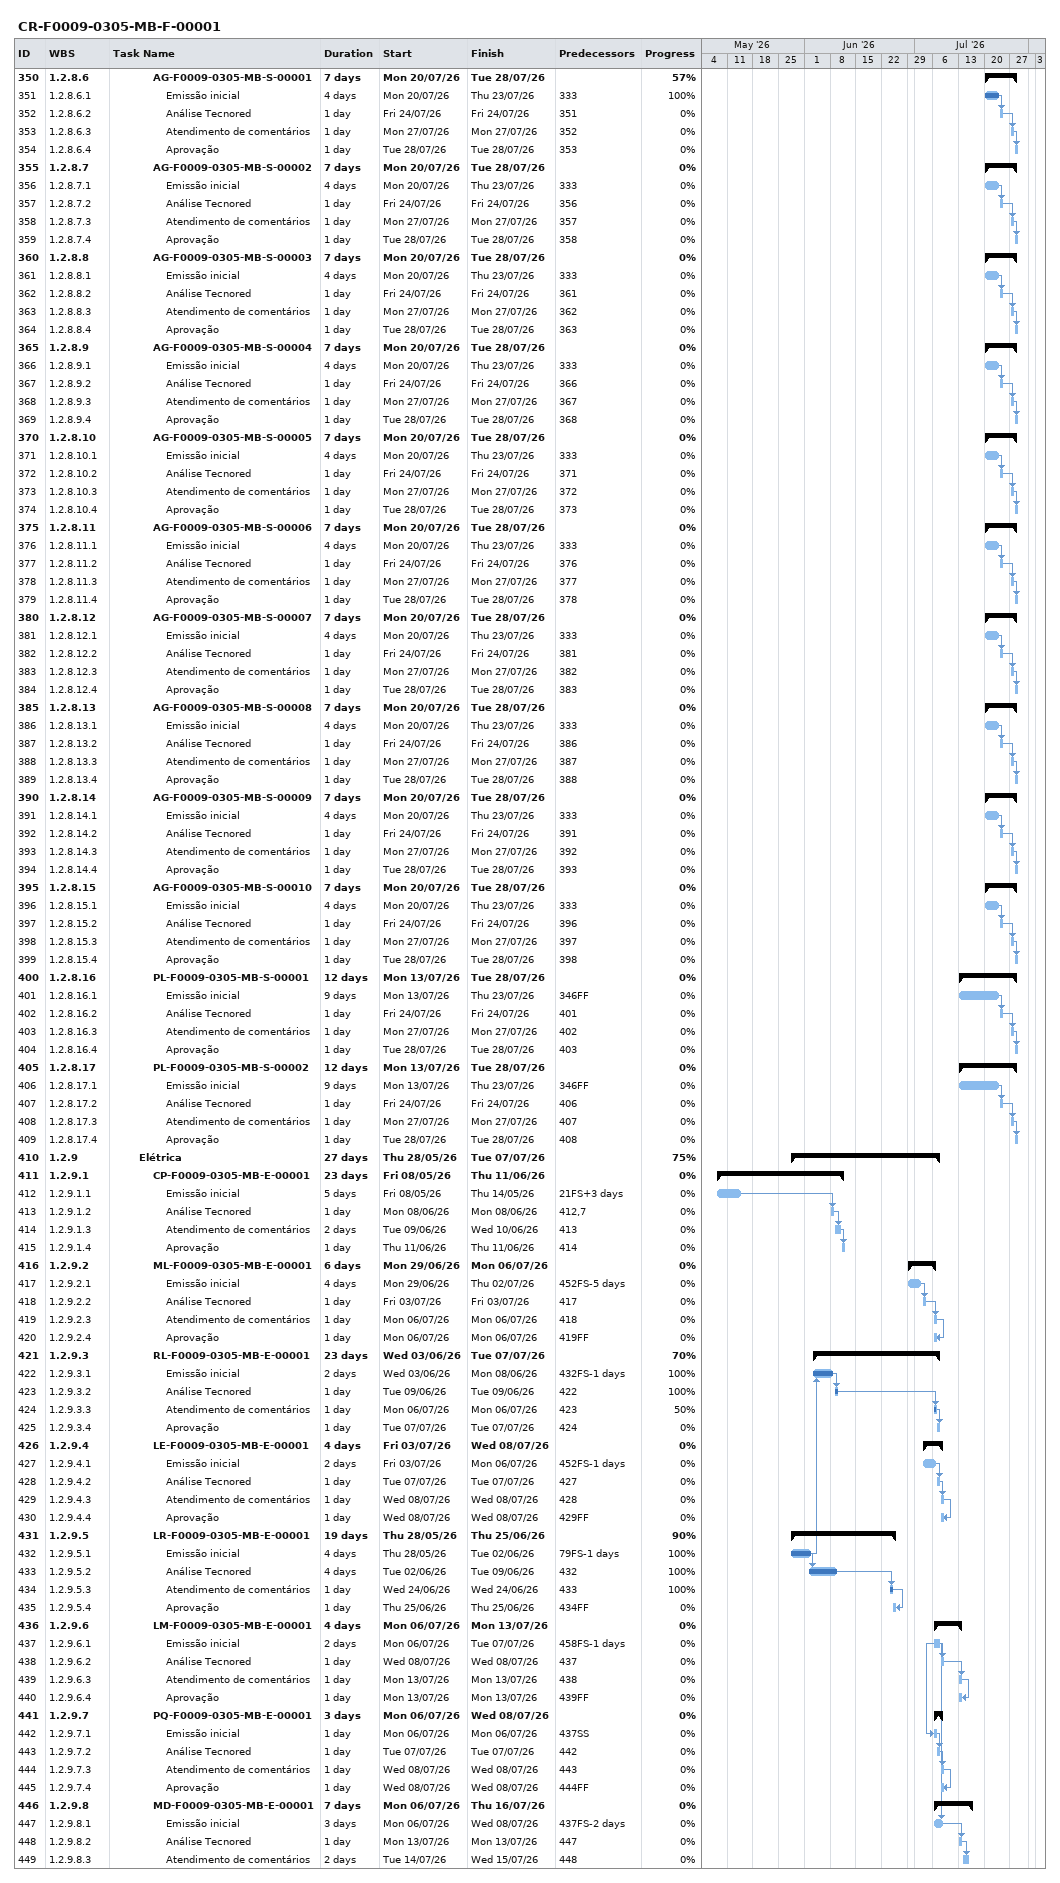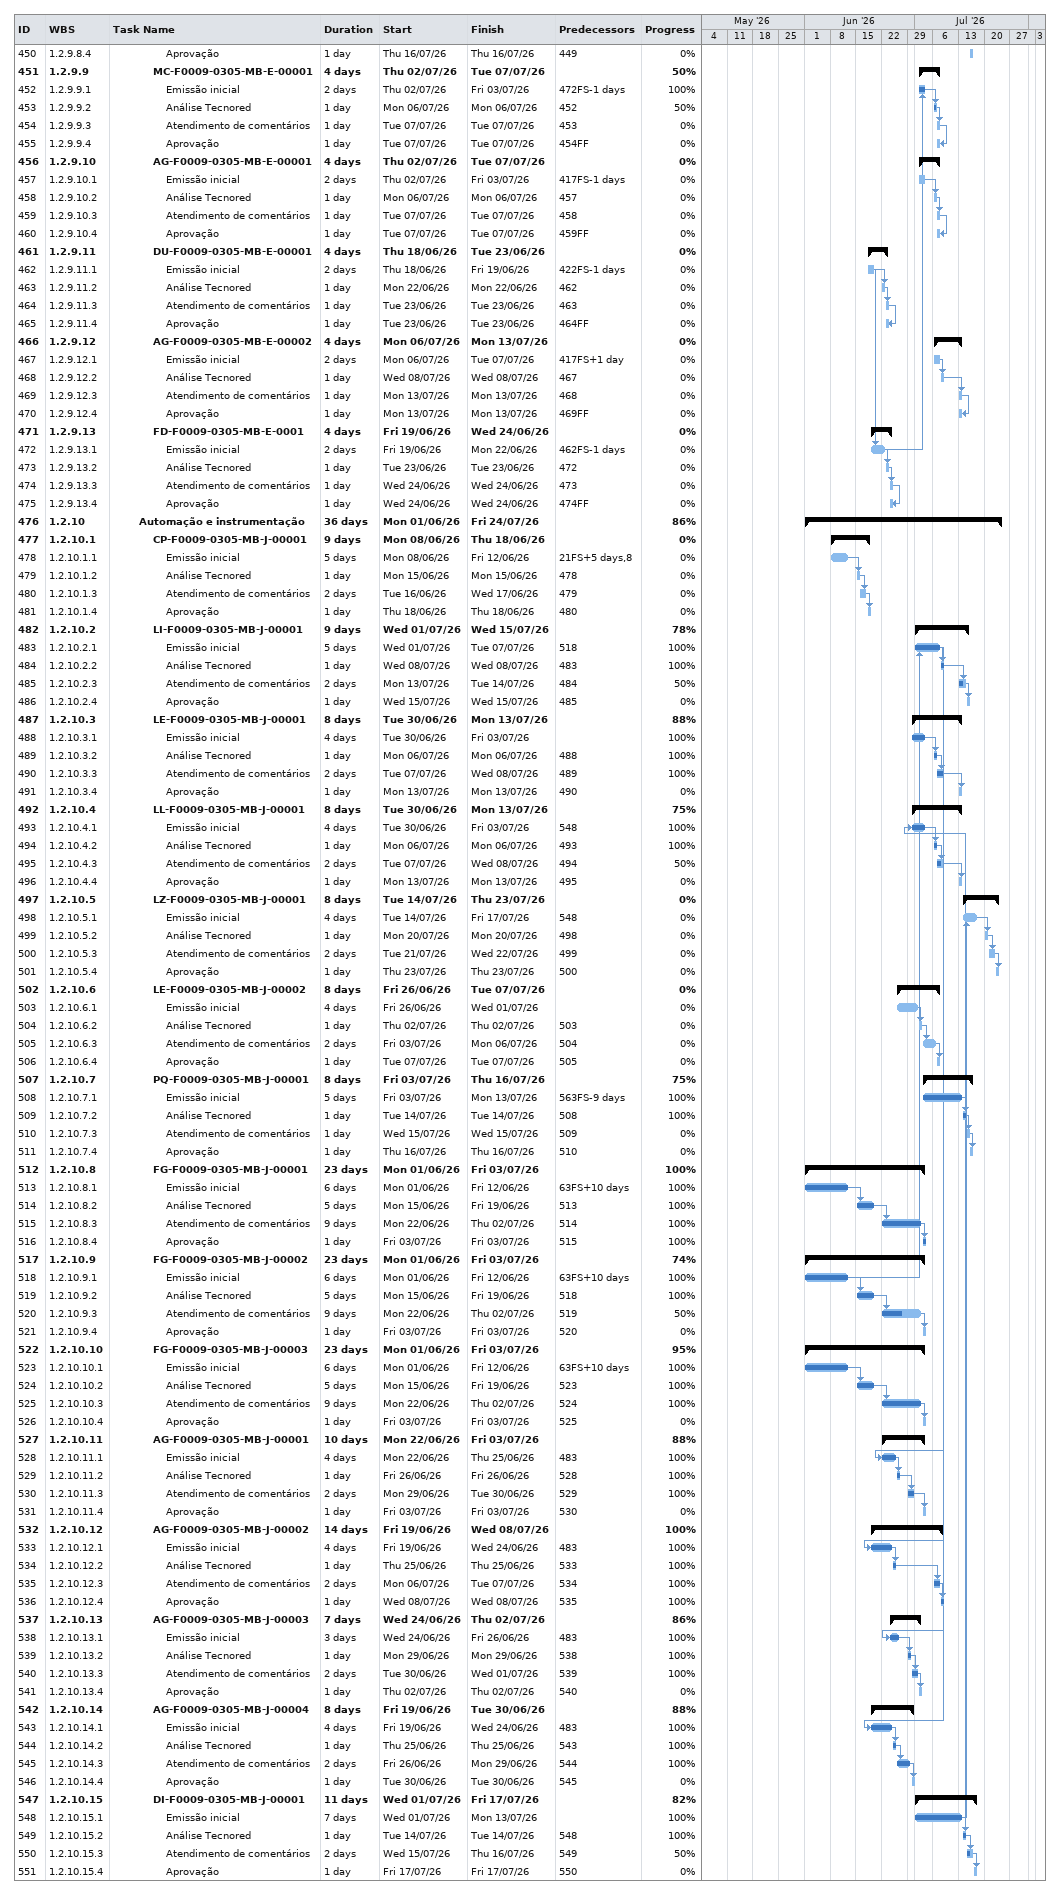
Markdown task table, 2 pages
CR-F0009-0305-MB-F-00001

| ID | WBS | Task | Duration | Start | Finish | Predecessors | % complete |
|---|---|---|---|---|---|---|---|
| 350 | 1.2.8.6 | **AG-F0009-0305-MB-S-00001** | 7d | 2026-07-20 | 2026-07-28 |  | 57 |
| 351 | 1.2.8.6.1 | Emissão inicial | 4d | 2026-07-20 | 2026-07-23 | 333 | 100 |
| 352 | 1.2.8.6.2 | Análise Tecnored | 1d | 2026-07-24 | 2026-07-24 | 351 | 0 |
| 353 | 1.2.8.6.3 | Atendimento de comentários | 1d | 2026-07-27 | 2026-07-27 | 352 | 0 |
| 354 | 1.2.8.6.4 | Aprovação | 1d | 2026-07-28 | 2026-07-28 | 353 | 0 |
| 355 | 1.2.8.7 | **AG-F0009-0305-MB-S-00002** | 7d | 2026-07-20 | 2026-07-28 |  | 0 |
| 356 | 1.2.8.7.1 | Emissão inicial | 4d | 2026-07-20 | 2026-07-23 | 333 | 0 |
| 357 | 1.2.8.7.2 | Análise Tecnored | 1d | 2026-07-24 | 2026-07-24 | 356 | 0 |
| 358 | 1.2.8.7.3 | Atendimento de comentários | 1d | 2026-07-27 | 2026-07-27 | 357 | 0 |
| 359 | 1.2.8.7.4 | Aprovação | 1d | 2026-07-28 | 2026-07-28 | 358 | 0 |
| 360 | 1.2.8.8 | **AG-F0009-0305-MB-S-00003** | 7d | 2026-07-20 | 2026-07-28 |  | 0 |
| 361 | 1.2.8.8.1 | Emissão inicial | 4d | 2026-07-20 | 2026-07-23 | 333 | 0 |
| 362 | 1.2.8.8.2 | Análise Tecnored | 1d | 2026-07-24 | 2026-07-24 | 361 | 0 |
| 363 | 1.2.8.8.3 | Atendimento de comentários | 1d | 2026-07-27 | 2026-07-27 | 362 | 0 |
| 364 | 1.2.8.8.4 | Aprovação | 1d | 2026-07-28 | 2026-07-28 | 363 | 0 |
| 365 | 1.2.8.9 | **AG-F0009-0305-MB-S-00004** | 7d | 2026-07-20 | 2026-07-28 |  | 0 |
| 366 | 1.2.8.9.1 | Emissão inicial | 4d | 2026-07-20 | 2026-07-23 | 333 | 0 |
| 367 | 1.2.8.9.2 | Análise Tecnored | 1d | 2026-07-24 | 2026-07-24 | 366 | 0 |
| 368 | 1.2.8.9.3 | Atendimento de comentários | 1d | 2026-07-27 | 2026-07-27 | 367 | 0 |
| 369 | 1.2.8.9.4 | Aprovação | 1d | 2026-07-28 | 2026-07-28 | 368 | 0 |
| 370 | 1.2.8.10 | **AG-F0009-0305-MB-S-00005** | 7d | 2026-07-20 | 2026-07-28 |  | 0 |
| 371 | 1.2.8.10.1 | Emissão inicial | 4d | 2026-07-20 | 2026-07-23 | 333 | 0 |
| 372 | 1.2.8.10.2 | Análise Tecnored | 1d | 2026-07-24 | 2026-07-24 | 371 | 0 |
| 373 | 1.2.8.10.3 | Atendimento de comentários | 1d | 2026-07-27 | 2026-07-27 | 372 | 0 |
| 374 | 1.2.8.10.4 | Aprovação | 1d | 2026-07-28 | 2026-07-28 | 373 | 0 |
| 375 | 1.2.8.11 | **AG-F0009-0305-MB-S-00006** | 7d | 2026-07-20 | 2026-07-28 |  | 0 |
| 376 | 1.2.8.11.1 | Emissão inicial | 4d | 2026-07-20 | 2026-07-23 | 333 | 0 |
| 377 | 1.2.8.11.2 | Análise Tecnored | 1d | 2026-07-24 | 2026-07-24 | 376 | 0 |
| 378 | 1.2.8.11.3 | Atendimento de comentários | 1d | 2026-07-27 | 2026-07-27 | 377 | 0 |
| 379 | 1.2.8.11.4 | Aprovação | 1d | 2026-07-28 | 2026-07-28 | 378 | 0 |
| 380 | 1.2.8.12 | **AG-F0009-0305-MB-S-00007** | 7d | 2026-07-20 | 2026-07-28 |  | 0 |
| 381 | 1.2.8.12.1 | Emissão inicial | 4d | 2026-07-20 | 2026-07-23 | 333 | 0 |
| 382 | 1.2.8.12.2 | Análise Tecnored | 1d | 2026-07-24 | 2026-07-24 | 381 | 0 |
| 383 | 1.2.8.12.3 | Atendimento de comentários | 1d | 2026-07-27 | 2026-07-27 | 382 | 0 |
| 384 | 1.2.8.12.4 | Aprovação | 1d | 2026-07-28 | 2026-07-28 | 383 | 0 |
| 385 | 1.2.8.13 | **AG-F0009-0305-MB-S-00008** | 7d | 2026-07-20 | 2026-07-28 |  | 0 |
| 386 | 1.2.8.13.1 | Emissão inicial | 4d | 2026-07-20 | 2026-07-23 | 333 | 0 |
| 387 | 1.2.8.13.2 | Análise Tecnored | 1d | 2026-07-24 | 2026-07-24 | 386 | 0 |
| 388 | 1.2.8.13.3 | Atendimento de comentários | 1d | 2026-07-27 | 2026-07-27 | 387 | 0 |
| 389 | 1.2.8.13.4 | Aprovação | 1d | 2026-07-28 | 2026-07-28 | 388 | 0 |
| 390 | 1.2.8.14 | **AG-F0009-0305-MB-S-00009** | 7d | 2026-07-20 | 2026-07-28 |  | 0 |
| 391 | 1.2.8.14.1 | Emissão inicial | 4d | 2026-07-20 | 2026-07-23 | 333 | 0 |
| 392 | 1.2.8.14.2 | Análise Tecnored | 1d | 2026-07-24 | 2026-07-24 | 391 | 0 |
| 393 | 1.2.8.14.3 | Atendimento de comentários | 1d | 2026-07-27 | 2026-07-27 | 392 | 0 |
| 394 | 1.2.8.14.4 | Aprovação | 1d | 2026-07-28 | 2026-07-28 | 393 | 0 |
| 395 | 1.2.8.15 | **AG-F0009-0305-MB-S-00010** | 7d | 2026-07-20 | 2026-07-28 |  | 0 |
| 396 | 1.2.8.15.1 | Emissão inicial | 4d | 2026-07-20 | 2026-07-23 | 333 | 0 |
| 397 | 1.2.8.15.2 | Análise Tecnored | 1d | 2026-07-24 | 2026-07-24 | 396 | 0 |
| 398 | 1.2.8.15.3 | Atendimento de comentários | 1d | 2026-07-27 | 2026-07-27 | 397 | 0 |
| 399 | 1.2.8.15.4 | Aprovação | 1d | 2026-07-28 | 2026-07-28 | 398 | 0 |
| 400 | 1.2.8.16 | **PL-F0009-0305-MB-S-00001** | 12d | 2026-07-13 | 2026-07-28 |  | 0 |
| 401 | 1.2.8.16.1 | Emissão inicial | 9d | 2026-07-13 | 2026-07-23 | 346FF | 0 |
| 402 | 1.2.8.16.2 | Análise Tecnored | 1d | 2026-07-24 | 2026-07-24 | 401 | 0 |
| 403 | 1.2.8.16.3 | Atendimento de comentários | 1d | 2026-07-27 | 2026-07-27 | 402 | 0 |
| 404 | 1.2.8.16.4 | Aprovação | 1d | 2026-07-28 | 2026-07-28 | 403 | 0 |
| 405 | 1.2.8.17 | **PL-F0009-0305-MB-S-00002** | 12d | 2026-07-13 | 2026-07-28 |  | 0 |
| 406 | 1.2.8.17.1 | Emissão inicial | 9d | 2026-07-13 | 2026-07-23 | 346FF | 0 |
| 407 | 1.2.8.17.2 | Análise Tecnored | 1d | 2026-07-24 | 2026-07-24 | 406 | 0 |
| 408 | 1.2.8.17.3 | Atendimento de comentários | 1d | 2026-07-27 | 2026-07-27 | 407 | 0 |
| 409 | 1.2.8.17.4 | Aprovação | 1d | 2026-07-28 | 2026-07-28 | 408 | 0 |
| 410 | 1.2.9 | **Elétrica** | 27d | 2026-05-28 | 2026-07-07 |  | 75 |
| 411 | 1.2.9.1 | **CP-F0009-0305-MB-E-00001** | 23d | 2026-05-08 | 2026-06-11 |  | 0 |
| 412 | 1.2.9.1.1 | Emissão inicial | 5d | 2026-05-08 | 2026-05-14 | 21FS+3d | 0 |
| 413 | 1.2.9.1.2 | Análise Tecnored | 1d | 2026-06-08 | 2026-06-08 | 412, 7 | 0 |
| 414 | 1.2.9.1.3 | Atendimento de comentários | 2d | 2026-06-09 | 2026-06-10 | 413 | 0 |
| 415 | 1.2.9.1.4 | Aprovação | 1d | 2026-06-11 | 2026-06-11 | 414 | 0 |
| 416 | 1.2.9.2 | **ML-F0009-0305-MB-E-00001** | 6d | 2026-06-29 | 2026-07-06 |  | 0 |
| 417 | 1.2.9.2.1 | Emissão inicial | 4d | 2026-06-29 | 2026-07-02 | 452FS-5d | 0 |
| 418 | 1.2.9.2.2 | Análise Tecnored | 1d | 2026-07-03 | 2026-07-03 | 417 | 0 |
| 419 | 1.2.9.2.3 | Atendimento de comentários | 1d | 2026-07-06 | 2026-07-06 | 418 | 0 |
| 420 | 1.2.9.2.4 | Aprovação | 1d | 2026-07-06 | 2026-07-06 | 419FF | 0 |
| 421 | 1.2.9.3 | **RL-F0009-0305-MB-E-00001** | 23d | 2026-06-03 | 2026-07-07 |  | 70 |
| 422 | 1.2.9.3.1 | Emissão inicial | 2d | 2026-06-03 | 2026-06-08 | 432FS-1d | 100 |
| 423 | 1.2.9.3.2 | Análise Tecnored | 1d | 2026-06-09 | 2026-06-09 | 422 | 100 |
| 424 | 1.2.9.3.3 | Atendimento de comentários | 1d | 2026-07-06 | 2026-07-06 | 423 | 50 |
| 425 | 1.2.9.3.4 | Aprovação | 1d | 2026-07-07 | 2026-07-07 | 424 | 0 |
| 426 | 1.2.9.4 | **LE-F0009-0305-MB-E-00001** | 4d | 2026-07-03 | 2026-07-08 |  | 0 |
| 427 | 1.2.9.4.1 | Emissão inicial | 2d | 2026-07-03 | 2026-07-06 | 452FS-1d | 0 |
| 428 | 1.2.9.4.2 | Análise Tecnored | 1d | 2026-07-07 | 2026-07-07 | 427 | 0 |
| 429 | 1.2.9.4.3 | Atendimento de comentários | 1d | 2026-07-08 | 2026-07-08 | 428 | 0 |
| 430 | 1.2.9.4.4 | Aprovação | 1d | 2026-07-08 | 2026-07-08 | 429FF | 0 |
| 431 | 1.2.9.5 | **LR-F0009-0305-MB-E-00001** | 19d | 2026-05-28 | 2026-06-25 |  | 90 |
| 432 | 1.2.9.5.1 | Emissão inicial | 4d | 2026-05-28 | 2026-06-02 | 79FS-1d | 100 |
| 433 | 1.2.9.5.2 | Análise Tecnored | 4d | 2026-06-02 | 2026-06-09 | 432 | 100 |
| 434 | 1.2.9.5.3 | Atendimento de comentários | 1d | 2026-06-24 | 2026-06-24 | 433 | 100 |
| 435 | 1.2.9.5.4 | Aprovação | 1d | 2026-06-25 | 2026-06-25 | 434FF | 0 |
| 436 | 1.2.9.6 | **LM-F0009-0305-MB-E-00001** | 4d | 2026-07-06 | 2026-07-13 |  | 0 |
| 437 | 1.2.9.6.1 | Emissão inicial | 2d | 2026-07-06 | 2026-07-07 | 458FS-1d | 0 |
| 438 | 1.2.9.6.2 | Análise Tecnored | 1d | 2026-07-08 | 2026-07-08 | 437 | 0 |
| 439 | 1.2.9.6.3 | Atendimento de comentários | 1d | 2026-07-13 | 2026-07-13 | 438 | 0 |
| 440 | 1.2.9.6.4 | Aprovação | 1d | 2026-07-13 | 2026-07-13 | 439FF | 0 |
| 441 | 1.2.9.7 | **PQ-F0009-0305-MB-E-00001** | 3d | 2026-07-06 | 2026-07-08 |  | 0 |
| 442 | 1.2.9.7.1 | Emissão inicial | 1d | 2026-07-06 | 2026-07-06 | 437SS | 0 |
| 443 | 1.2.9.7.2 | Análise Tecnored | 1d | 2026-07-07 | 2026-07-07 | 442 | 0 |
| 444 | 1.2.9.7.3 | Atendimento de comentários | 1d | 2026-07-08 | 2026-07-08 | 443 | 0 |
| 445 | 1.2.9.7.4 | Aprovação | 1d | 2026-07-08 | 2026-07-08 | 444FF | 0 |
| 446 | 1.2.9.8 | **MD-F0009-0305-MB-E-00001** | 7d | 2026-07-06 | 2026-07-16 |  | 0 |
| 447 | 1.2.9.8.1 | Emissão inicial | 3d | 2026-07-06 | 2026-07-08 | 437FS-2d | 0 |
| 448 | 1.2.9.8.2 | Análise Tecnored | 1d | 2026-07-13 | 2026-07-13 | 447 | 0 |
| 449 | 1.2.9.8.3 | Atendimento de comentários | 2d | 2026-07-14 | 2026-07-15 | 448 | 0 |
| 450 | 1.2.9.8.4 | Aprovação | 1d | 2026-07-16 | 2026-07-16 | 449 | 0 |
| 451 | 1.2.9.9 | **MC-F0009-0305-MB-E-00001** | 4d | 2026-07-02 | 2026-07-07 |  | 50 |
| 452 | 1.2.9.9.1 | Emissão inicial | 2d | 2026-07-02 | 2026-07-03 | 472FS-1d | 100 |
| 453 | 1.2.9.9.2 | Análise Tecnored | 1d | 2026-07-06 | 2026-07-06 | 452 | 50 |
| 454 | 1.2.9.9.3 | Atendimento de comentários | 1d | 2026-07-07 | 2026-07-07 | 453 | 0 |
| 455 | 1.2.9.9.4 | Aprovação | 1d | 2026-07-07 | 2026-07-07 | 454FF | 0 |
| 456 | 1.2.9.10 | **AG-F0009-0305-MB-E-00001** | 4d | 2026-07-02 | 2026-07-07 |  | 0 |
| 457 | 1.2.9.10.1 | Emissão inicial | 2d | 2026-07-02 | 2026-07-03 | 417FS-1d | 0 |
| 458 | 1.2.9.10.2 | Análise Tecnored | 1d | 2026-07-06 | 2026-07-06 | 457 | 0 |
| 459 | 1.2.9.10.3 | Atendimento de comentários | 1d | 2026-07-07 | 2026-07-07 | 458 | 0 |
| 460 | 1.2.9.10.4 | Aprovação | 1d | 2026-07-07 | 2026-07-07 | 459FF | 0 |
| 461 | 1.2.9.11 | **DU-F0009-0305-MB-E-00001** | 4d | 2026-06-18 | 2026-06-23 |  | 0 |
| 462 | 1.2.9.11.1 | Emissão inicial | 2d | 2026-06-18 | 2026-06-19 | 422FS-1d | 0 |
| 463 | 1.2.9.11.2 | Análise Tecnored | 1d | 2026-06-22 | 2026-06-22 | 462 | 0 |
| 464 | 1.2.9.11.3 | Atendimento de comentários | 1d | 2026-06-23 | 2026-06-23 | 463 | 0 |
| 465 | 1.2.9.11.4 | Aprovação | 1d | 2026-06-23 | 2026-06-23 | 464FF | 0 |
| 466 | 1.2.9.12 | **AG-F0009-0305-MB-E-00002** | 4d | 2026-07-06 | 2026-07-13 |  | 0 |
| 467 | 1.2.9.12.1 | Emissão inicial | 2d | 2026-07-06 | 2026-07-07 | 417FS+1d | 0 |
| 468 | 1.2.9.12.2 | Análise Tecnored | 1d | 2026-07-08 | 2026-07-08 | 467 | 0 |
| 469 | 1.2.9.12.3 | Atendimento de comentários | 1d | 2026-07-13 | 2026-07-13 | 468 | 0 |
| 470 | 1.2.9.12.4 | Aprovação | 1d | 2026-07-13 | 2026-07-13 | 469FF | 0 |
| 471 | 1.2.9.13 | **FD-F0009-0305-MB-E-0001** | 4d | 2026-06-19 | 2026-06-24 |  | 0 |
| 472 | 1.2.9.13.1 | Emissão inicial | 2d | 2026-06-19 | 2026-06-22 | 462FS-1d | 0 |
| 473 | 1.2.9.13.2 | Análise Tecnored | 1d | 2026-06-23 | 2026-06-23 | 472 | 0 |
| 474 | 1.2.9.13.3 | Atendimento de comentários | 1d | 2026-06-24 | 2026-06-24 | 473 | 0 |
| 475 | 1.2.9.13.4 | Aprovação | 1d | 2026-06-24 | 2026-06-24 | 474FF | 0 |
| 476 | 1.2.10 | **Automação e instrumentação** | 36d | 2026-06-01 | 2026-07-24 |  | 86 |
| 477 | 1.2.10.1 | **CP-F0009-0305-MB-J-00001** | 9d | 2026-06-08 | 2026-06-18 |  | 0 |
| 478 | 1.2.10.1.1 | Emissão inicial | 5d | 2026-06-08 | 2026-06-12 | 21FS+5d, 8 | 0 |
| 479 | 1.2.10.1.2 | Análise Tecnored | 1d | 2026-06-15 | 2026-06-15 | 478 | 0 |
| 480 | 1.2.10.1.3 | Atendimento de comentários | 2d | 2026-06-16 | 2026-06-17 | 479 | 0 |
| 481 | 1.2.10.1.4 | Aprovação | 1d | 2026-06-18 | 2026-06-18 | 480 | 0 |
| 482 | 1.2.10.2 | **LI-F0009-0305-MB-J-00001** | 9d | 2026-07-01 | 2026-07-15 |  | 78 |
| 483 | 1.2.10.2.1 | Emissão inicial | 5d | 2026-07-01 | 2026-07-07 | 518 | 100 |
| 484 | 1.2.10.2.2 | Análise Tecnored | 1d | 2026-07-08 | 2026-07-08 | 483 | 100 |
| 485 | 1.2.10.2.3 | Atendimento de comentários | 2d | 2026-07-13 | 2026-07-14 | 484 | 50 |
| 486 | 1.2.10.2.4 | Aprovação | 1d | 2026-07-15 | 2026-07-15 | 485 | 0 |
| 487 | 1.2.10.3 | **LE-F0009-0305-MB-J-00001** | 8d | 2026-06-30 | 2026-07-13 |  | 88 |
| 488 | 1.2.10.3.1 | Emissão inicial | 4d | 2026-06-30 | 2026-07-03 |  | 100 |
| 489 | 1.2.10.3.2 | Análise Tecnored | 1d | 2026-07-06 | 2026-07-06 | 488 | 100 |
| 490 | 1.2.10.3.3 | Atendimento de comentários | 2d | 2026-07-07 | 2026-07-08 | 489 | 100 |
| 491 | 1.2.10.3.4 | Aprovação | 1d | 2026-07-13 | 2026-07-13 | 490 | 0 |
| 492 | 1.2.10.4 | **LL-F0009-0305-MB-J-00001** | 8d | 2026-06-30 | 2026-07-13 |  | 75 |
| 493 | 1.2.10.4.1 | Emissão inicial | 4d | 2026-06-30 | 2026-07-03 | 548 | 100 |
| 494 | 1.2.10.4.2 | Análise Tecnored | 1d | 2026-07-06 | 2026-07-06 | 493 | 100 |
| 495 | 1.2.10.4.3 | Atendimento de comentários | 2d | 2026-07-07 | 2026-07-08 | 494 | 50 |
| 496 | 1.2.10.4.4 | Aprovação | 1d | 2026-07-13 | 2026-07-13 | 495 | 0 |
| 497 | 1.2.10.5 | **LZ-F0009-0305-MB-J-00001** | 8d | 2026-07-14 | 2026-07-23 |  | 0 |
| 498 | 1.2.10.5.1 | Emissão inicial | 4d | 2026-07-14 | 2026-07-17 | 548 | 0 |
| 499 | 1.2.10.5.2 | Análise Tecnored | 1d | 2026-07-20 | 2026-07-20 | 498 | 0 |
| 500 | 1.2.10.5.3 | Atendimento de comentários | 2d | 2026-07-21 | 2026-07-22 | 499 | 0 |
| 501 | 1.2.10.5.4 | Aprovação | 1d | 2026-07-23 | 2026-07-23 | 500 | 0 |
| 502 | 1.2.10.6 | **LE-F0009-0305-MB-J-00002** | 8d | 2026-06-26 | 2026-07-07 |  | 0 |
| 503 | 1.2.10.6.1 | Emissão inicial | 4d | 2026-06-26 | 2026-07-01 |  | 0 |
| 504 | 1.2.10.6.2 | Análise Tecnored | 1d | 2026-07-02 | 2026-07-02 | 503 | 0 |
| 505 | 1.2.10.6.3 | Atendimento de comentários | 2d | 2026-07-03 | 2026-07-06 | 504 | 0 |
| 506 | 1.2.10.6.4 | Aprovação | 1d | 2026-07-07 | 2026-07-07 | 505 | 0 |
| 507 | 1.2.10.7 | **PQ-F0009-0305-MB-J-00001** | 8d | 2026-07-03 | 2026-07-16 |  | 75 |
| 508 | 1.2.10.7.1 | Emissão inicial | 5d | 2026-07-03 | 2026-07-13 | 563FS-9d | 100 |
| 509 | 1.2.10.7.2 | Análise Tecnored | 1d | 2026-07-14 | 2026-07-14 | 508 | 100 |
| 510 | 1.2.10.7.3 | Atendimento de comentários | 1d | 2026-07-15 | 2026-07-15 | 509 | 0 |
| 511 | 1.2.10.7.4 | Aprovação | 1d | 2026-07-16 | 2026-07-16 | 510 | 0 |
| 512 | 1.2.10.8 | **FG-F0009-0305-MB-J-00001** | 23d | 2026-06-01 | 2026-07-03 |  | 100 |
| 513 | 1.2.10.8.1 | Emissão inicial | 6d | 2026-06-01 | 2026-06-12 | 63FS+10d | 100 |
| 514 | 1.2.10.8.2 | Análise Tecnored | 5d | 2026-06-15 | 2026-06-19 | 513 | 100 |
| 515 | 1.2.10.8.3 | Atendimento de comentários | 9d | 2026-06-22 | 2026-07-02 | 514 | 100 |
| 516 | 1.2.10.8.4 | Aprovação | 1d | 2026-07-03 | 2026-07-03 | 515 | 100 |
| 517 | 1.2.10.9 | **FG-F0009-0305-MB-J-00002** | 23d | 2026-06-01 | 2026-07-03 |  | 74 |
| 518 | 1.2.10.9.1 | Emissão inicial | 6d | 2026-06-01 | 2026-06-12 | 63FS+10d | 100 |
| 519 | 1.2.10.9.2 | Análise Tecnored | 5d | 2026-06-15 | 2026-06-19 | 518 | 100 |
| 520 | 1.2.10.9.3 | Atendimento de comentários | 9d | 2026-06-22 | 2026-07-02 | 519 | 50 |
| 521 | 1.2.10.9.4 | Aprovação | 1d | 2026-07-03 | 2026-07-03 | 520 | 0 |
| 522 | 1.2.10.10 | **FG-F0009-0305-MB-J-00003** | 23d | 2026-06-01 | 2026-07-03 |  | 95 |
| 523 | 1.2.10.10.1 | Emissão inicial | 6d | 2026-06-01 | 2026-06-12 | 63FS+10d | 100 |
| 524 | 1.2.10.10.2 | Análise Tecnored | 5d | 2026-06-15 | 2026-06-19 | 523 | 100 |
| 525 | 1.2.10.10.3 | Atendimento de comentários | 9d | 2026-06-22 | 2026-07-02 | 524 | 100 |
| 526 | 1.2.10.10.4 | Aprovação | 1d | 2026-07-03 | 2026-07-03 | 525 | 0 |
| 527 | 1.2.10.11 | **AG-F0009-0305-MB-J-00001** | 10d | 2026-06-22 | 2026-07-03 |  | 88 |
| 528 | 1.2.10.11.1 | Emissão inicial | 4d | 2026-06-22 | 2026-06-25 | 483 | 100 |
| 529 | 1.2.10.11.2 | Análise Tecnored | 1d | 2026-06-26 | 2026-06-26 | 528 | 100 |
| 530 | 1.2.10.11.3 | Atendimento de comentários | 2d | 2026-06-29 | 2026-06-30 | 529 | 100 |
| 531 | 1.2.10.11.4 | Aprovação | 1d | 2026-07-03 | 2026-07-03 | 530 | 0 |
| 532 | 1.2.10.12 | **AG-F0009-0305-MB-J-00002** | 14d | 2026-06-19 | 2026-07-08 |  | 100 |
| 533 | 1.2.10.12.1 | Emissão inicial | 4d | 2026-06-19 | 2026-06-24 | 483 | 100 |
| 534 | 1.2.10.12.2 | Análise Tecnored | 1d | 2026-06-25 | 2026-06-25 | 533 | 100 |
| 535 | 1.2.10.12.3 | Atendimento de comentários | 2d | 2026-07-06 | 2026-07-07 | 534 | 100 |
| 536 | 1.2.10.12.4 | Aprovação | 1d | 2026-07-08 | 2026-07-08 | 535 | 100 |
| 537 | 1.2.10.13 | **AG-F0009-0305-MB-J-00003** | 7d | 2026-06-24 | 2026-07-02 |  | 86 |
| 538 | 1.2.10.13.1 | Emissão inicial | 3d | 2026-06-24 | 2026-06-26 | 483 | 100 |
| 539 | 1.2.10.13.2 | Análise Tecnored | 1d | 2026-06-29 | 2026-06-29 | 538 | 100 |
| 540 | 1.2.10.13.3 | Atendimento de comentários | 2d | 2026-06-30 | 2026-07-01 | 539 | 100 |
| 541 | 1.2.10.13.4 | Aprovação | 1d | 2026-07-02 | 2026-07-02 | 540 | 0 |
| 542 | 1.2.10.14 | **AG-F0009-0305-MB-J-00004** | 8d | 2026-06-19 | 2026-06-30 |  | 88 |
| 543 | 1.2.10.14.1 | Emissão inicial | 4d | 2026-06-19 | 2026-06-24 | 483 | 100 |
| 544 | 1.2.10.14.2 | Análise Tecnored | 1d | 2026-06-25 | 2026-06-25 | 543 | 100 |
| 545 | 1.2.10.14.3 | Atendimento de comentários | 2d | 2026-06-26 | 2026-06-29 | 544 | 100 |
| 546 | 1.2.10.14.4 | Aprovação | 1d | 2026-06-30 | 2026-06-30 | 545 | 0 |
| 547 | 1.2.10.15 | **DI-F0009-0305-MB-J-00001** | 11d | 2026-07-01 | 2026-07-17 |  | 82 |
| 548 | 1.2.10.15.1 | Emissão inicial | 7d | 2026-07-01 | 2026-07-13 |  | 100 |
| 549 | 1.2.10.15.2 | Análise Tecnored | 1d | 2026-07-14 | 2026-07-14 | 548 | 100 |
| 550 | 1.2.10.15.3 | Atendimento de comentários | 2d | 2026-07-15 | 2026-07-16 | 549 | 50 |
| 551 | 1.2.10.15.4 | Aprovação | 1d | 2026-07-17 | 2026-07-17 | 550 | 0 |
